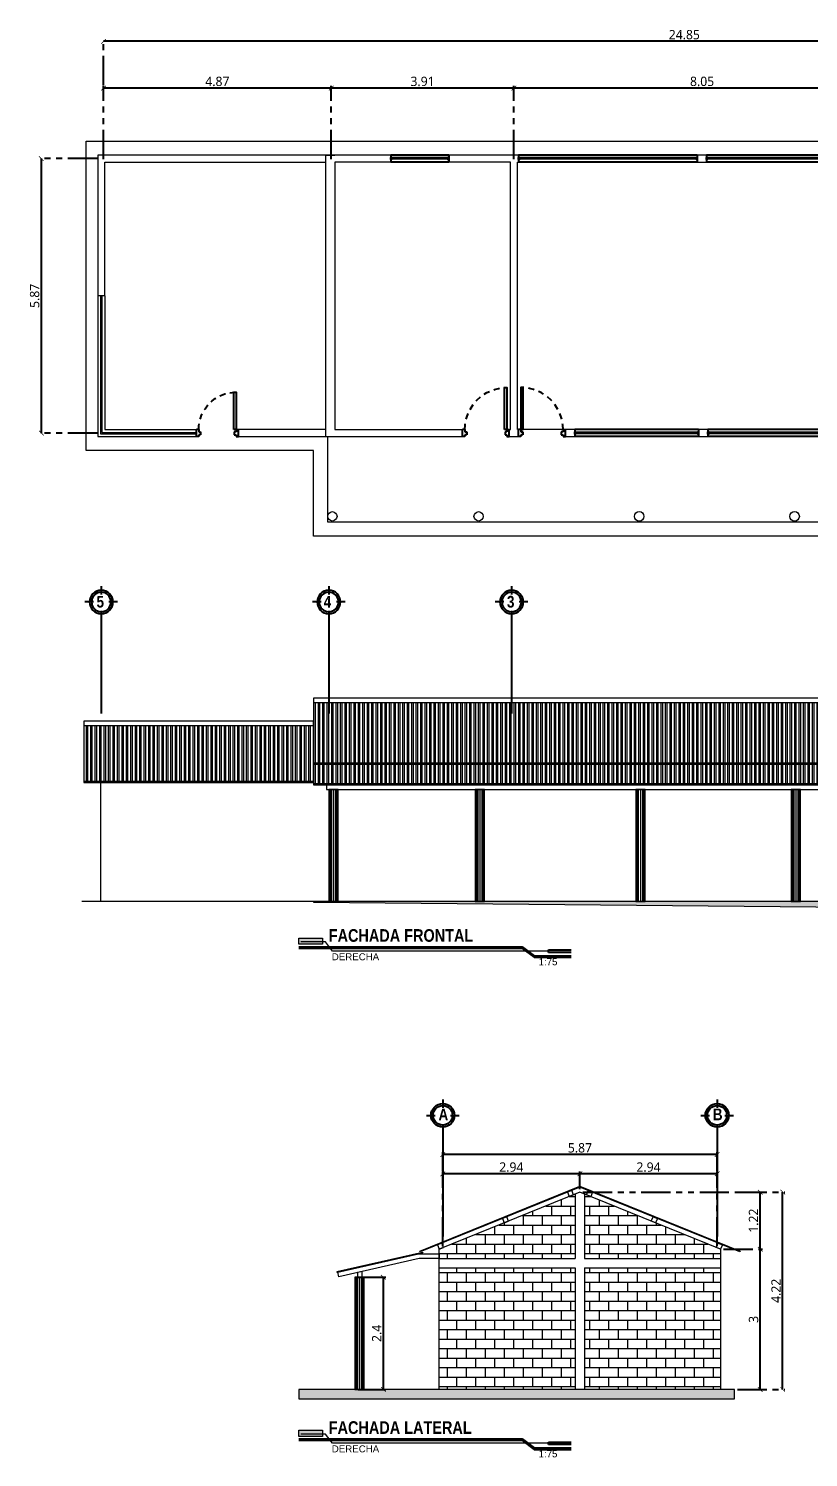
# Model space of a CAD drawing. Header units: inches. Extents: x -3.4 to 66, y -1.3 to 60.3.
# Drawn here: x -3.38 to 13.31, y 29.76 to 60.32 of the extents above; entities that cross this region are included whole.
import ezdxf

# ---------------------------------------------------------------- set-up
doc = ezdxf.new("R2010")
doc.units = ezdxf.units.IN
doc.header["$MEASUREMENT"] = 0
doc.set_wipeout_variables(frame=1)
for name, pattern in [('ACAD_ISO04W100', [30, 24, -3, 0, -3]), ('HIDDEN', [0.375, 0.25, -0.125]), ('PHANTOM2', [1.25, 0.625, -0.125, 0.125, -0.125, 0.125, -0.125])]:
    doc.linetypes.add(name, pattern=pattern)
for name, color, linetype, lineweight in [('.2', 40, 'Continuous', 20), ('.3EJES', 1, 'Continuous', 20), ('muros.15', 6, 'Continuous', 9)]:
    doc.layers.add(name, color=color, linetype=linetype, lineweight=lineweight)
for name, color, linetype in [('07-Ejes', 8, 'Continuous'), ('Puertas F', 5, 'Continuous'), ('Ventanas F', 40, 'Continuous')]:
    doc.layers.add(name, color=color, linetype=linetype)
doc.styles.add('100 dani medio', font='trebuc.ttf', dxfattribs={"height": 2})
doc.styles.add('dani-100Textos', font='techb___.ttf', dxfattribs={"height": 0.25})
doc.styles.add('SWIS', font='swissi.ttf')
doc.dimstyles.new('A100', dxfattribs={"dimscale": 0, "dimtxt": 2.5, "dimasz": 1, "dimexe": 0.5, "dimexo": 0.625, "dimgap": 0.4, "dimtad": 1, "dimdsep": 46, "dimtxsty": '100 dani medio', "dimblk": 'ARCHTICK', "dimcen": 2.5, "dimclrd": 1, "dimclre": 1, "dimclrt": 3, "dimadec": 0, "dimazin": 0, "dimtfac": 1, "dimtmove": 1, "dimatfit": 3, "dimfxl": 1, "dimarcsym": 0})
pattern_1 = [(0, (-430.27766, -328.38914), (0, 0.2032), []), (90, (-430.27766, -328.38914), (-0.2032, 0.2032), [0.2032, -0.2032])]

# ---------------------------------------------------------------- blocks, each defined once
blk = doc.blocks.new('*U27')
blk.add_wipeout([(193.598, 122.767), (192.598, 122.767), (192.598, 122.972), (193.598, 122.972)]).dxf.layer = 'Puertas F'
at = {"layer": 'Puertas F', "color": 6}
blk.add_line((192.598, 122.942), (192.598, 122.792), dxfattribs=at)
at = {"layer": 'Puertas F', "color": 1}
for p, q in [((192.648, 122.942), (192.598, 122.942)), ((192.648, 122.901), (192.648, 122.942)), ((192.688, 122.901), (192.648, 122.901)), ((192.648, 122.792), (192.648, 122.838)), ((192.648, 122.838), (192.688, 122.838)), ((192.688, 122.838), (192.688, 122.901)), ((192.648, 122.792), (192.598, 122.792))]:
    blk.add_line(p, q, dxfattribs=at)
at = {"color": 1}
blk.add_wipeout([(193.498, 122.792), (193.498, 121.892), (193.548, 121.892), (193.548, 122.792)], dxfattribs=at).dxf.layer = 'Puertas F'
at = {"layer": 'Puertas F', "color": 1}
for p, q in [((193.508, 122.838), (193.508, 122.901)), ((193.508, 122.901), (193.548, 122.901)), ((193.548, 122.838), (193.508, 122.838)), ((193.548, 122.942), (193.598, 122.942)), ((193.548, 122.901), (193.548, 122.942)), ((193.548, 122.792), (193.548, 122.838)), ((193.548, 122.792), (193.598, 122.792))]:
    blk.add_line(p, q, dxfattribs=at)
at = {"layer": 'Puertas F', "color": 6}
blk.add_line((193.598, 122.942), (193.598, 122.792), dxfattribs=at)
at = {"layer": 'Puertas F', "color": 1}
blk.add_lwpolyline([(193.498, 122.792), (193.498, 121.892), (193.548, 121.892), (193.548, 122.792)], close=True, dxfattribs=at)
at = {"layer": 'Puertas F', "color": 1, "linetype": 'HIDDEN', "ltscale": 0.5}
blk.add_arc((193.548, 122.792), 0.9, 180, 270, dxfattribs=at)
blk = doc.blocks.new('*U29')
blk.add_wipeout([(214.297, 152.477), (214.297, 152.252), (210.497, 152.252), (210.497, 152.477)]).dxf.layer = 'Ventanas F'
at = {"layer": 'Ventanas F', "color": 1}
for p, q in [((214.28, 152.371), (210.514, 152.371)), ((214.28, 152.352), (210.514, 152.352))]:
    blk.add_line(p, q, dxfattribs=at)
for points in [[(214.297, 152.44), (210.497, 152.44)], [(214.297, 152.29), (210.497, 152.29)]]:
    blk.add_lwpolyline(points, dxfattribs=at)
at = {"layer": 'Ventanas F', "color": 6}
for points in [[(210.497, 152.29), (210.497, 152.44)], [(214.297, 152.29), (214.297, 152.44)]]:
    blk.add_lwpolyline(points, dxfattribs=at)
at = {"layer": 'Ventanas F', "color": 1}
for points in [[(210.497, 152.386), (210.497, 152.34), (210.514, 152.34), (210.514, 152.386)], [(214.297, 152.386), (214.297, 152.34), (214.28, 152.34), (214.28, 152.386)]]:
    blk.add_lwpolyline(points, close=True, dxfattribs=at)
blk = doc.blocks.new('*U30')
blk.add_wipeout([(213.147, 152.477), (213.147, 152.252), (210.497, 152.252), (210.497, 152.477)]).dxf.layer = 'Ventanas F'
at = {"layer": 'Ventanas F', "color": 1}
for p, q in [((213.13, 152.371), (210.514, 152.371)), ((213.13, 152.352), (210.514, 152.352))]:
    blk.add_line(p, q, dxfattribs=at)
for points in [[(213.147, 152.44), (210.497, 152.44)], [(213.147, 152.29), (210.497, 152.29)]]:
    blk.add_lwpolyline(points, dxfattribs=at)
at = {"layer": 'Ventanas F', "color": 6}
for points in [[(210.497, 152.29), (210.497, 152.44)], [(213.147, 152.29), (213.147, 152.44)]]:
    blk.add_lwpolyline(points, dxfattribs=at)
at = {"layer": 'Ventanas F', "color": 1}
for points in [[(210.497, 152.386), (210.497, 152.34), (210.514, 152.34), (210.514, 152.386)], [(213.147, 152.386), (213.147, 152.34), (213.13, 152.34), (213.13, 152.386)]]:
    blk.add_lwpolyline(points, close=True, dxfattribs=at)
blk = doc.blocks.new('*U28')
blk.add_wipeout([(193.598, 122.767), (192.698, 122.767), (192.698, 122.972), (193.598, 122.972)]).dxf.layer = 'Puertas F'
at = {"layer": 'Puertas F', "color": 6}
blk.add_line((192.698, 122.942), (192.698, 122.792), dxfattribs=at)
at = {"layer": 'Puertas F', "color": 1}
for p, q in [((192.748, 122.942), (192.698, 122.942)), ((192.748, 122.901), (192.748, 122.942)), ((192.788, 122.901), (192.748, 122.901)), ((192.748, 122.792), (192.748, 122.838)), ((192.748, 122.838), (192.788, 122.838)), ((192.788, 122.838), (192.788, 122.901)), ((192.748, 122.792), (192.698, 122.792))]:
    blk.add_line(p, q, dxfattribs=at)
at = {"color": 1}
blk.add_wipeout([(193.498, 122.792), (193.498, 121.992), (193.548, 121.992), (193.548, 122.792)], dxfattribs=at).dxf.layer = 'Puertas F'
at = {"layer": 'Puertas F', "color": 1}
for p, q in [((193.508, 122.838), (193.508, 122.901)), ((193.508, 122.901), (193.548, 122.901)), ((193.548, 122.838), (193.508, 122.838)), ((193.548, 122.942), (193.598, 122.942)), ((193.548, 122.901), (193.548, 122.942)), ((193.548, 122.792), (193.548, 122.838)), ((193.548, 122.792), (193.598, 122.792))]:
    blk.add_line(p, q, dxfattribs=at)
at = {"layer": 'Puertas F', "color": 6}
blk.add_line((193.598, 122.942), (193.598, 122.792), dxfattribs=at)
at = {"layer": 'Puertas F', "color": 1}
blk.add_lwpolyline([(193.498, 122.792), (193.498, 121.992), (193.548, 121.992), (193.548, 122.792)], close=True, dxfattribs=at)
at = {"layer": 'Puertas F', "color": 1, "linetype": 'HIDDEN', "ltscale": 0.5}
blk.add_arc((193.548, 122.792), 0.8, 180, 270, dxfattribs=at)
blk = doc.blocks.new('_ArchTick')
at = {"color": 0, "linetype": 'ByBlock', "const_width": 0.15}
blk.add_lwpolyline([(-0.5, -0.5), (0.5, 0.5)], dxfattribs=at)
blk = doc.blocks.new('*D74')
at = {"layer": 'Defpoints', "color": 0, "transparency": 16777216}
for p in [(7.008, 59.043), (7.008, 57.46), (15.058, 57.46)]:
    blk.add_point(p, dxfattribs=at)
at = {"layer": 'muros.15', "color": 1, "linetype": 'PHANTOM2', "lineweight": -2, "transparency": 16777216}
for p, q in [((7.008, 57.523), (7.008, 59.093)), ((15.058, 57.523), (15.058, 59.093))]:
    blk.add_line(p, q, dxfattribs=at)
at = {"layer": 'muros.15', "color": 1, "lineweight": -2, "transparency": 16777216}
blk.add_line((15.058, 59.043), (7.008, 59.043), dxfattribs=at)
at = {"layer": 'muros.15', "color": 1, "lineweight": -2, "transparency": 16777216, "xscale": 0.1, "yscale": 0.1, "zscale": 0.1, "rotation": 180}
blk.add_blockref('_ArchTick', (7.008, 59.043), dxfattribs=at)
at = {"layer": 'muros.15', "color": 1, "lineweight": -2, "transparency": 16777216, "xscale": 0.1, "yscale": 0.1, "zscale": 0.1}
blk.add_blockref('_ArchTick', (15.058, 59.043), dxfattribs=at)
at = {"layer": 'muros.15', "color": 3, "transparency": 16777216, "insert": (11.033, 59.185), "char_height": 0.2, "attachment_point": 5, "style": '100 dani medio'}
blk.add_mtext('8.05', dxfattribs=at)
blk = doc.blocks.new('*D75')
at = {"layer": 'Defpoints', "color": 0, "transparency": 16777216}
for p in [(3.098, 59.043), (3.098, 57.46), (7.008, 57.46)]:
    blk.add_point(p, dxfattribs=at)
at = {"layer": 'muros.15', "color": 1, "linetype": 'PHANTOM2', "lineweight": -2, "transparency": 16777216}
for p, q in [((3.098, 57.523), (3.098, 59.093)), ((7.008, 57.523), (7.008, 59.093))]:
    blk.add_line(p, q, dxfattribs=at)
at = {"layer": 'muros.15', "color": 1, "lineweight": -2, "transparency": 16777216}
blk.add_line((7.008, 59.043), (3.098, 59.043), dxfattribs=at)
at = {"layer": 'muros.15', "color": 1, "lineweight": -2, "transparency": 16777216, "xscale": 0.1, "yscale": 0.1, "zscale": 0.1, "rotation": 180}
blk.add_blockref('_ArchTick', (3.098, 59.043), dxfattribs=at)
at = {"layer": 'muros.15', "color": 1, "lineweight": -2, "transparency": 16777216, "xscale": 0.1, "yscale": 0.1, "zscale": 0.1}
blk.add_blockref('_ArchTick', (7.008, 59.043), dxfattribs=at)
at = {"layer": 'muros.15', "color": 3, "transparency": 16777216, "insert": (5.053, 59.185), "char_height": 0.2, "attachment_point": 5, "style": '100 dani medio'}
blk.add_mtext('3.91', dxfattribs=at)
blk = doc.blocks.new('*D76')
at = {"layer": 'Defpoints', "color": 0, "transparency": 16777216}
for p in [(-1.772, 59.043), (-1.772, 57.46), (3.098, 57.46)]:
    blk.add_point(p, dxfattribs=at)
at = {"layer": 'muros.15', "color": 1, "linetype": 'PHANTOM2', "lineweight": -2, "transparency": 16777216}
for p, q in [((-1.772, 57.523), (-1.772, 59.093)), ((3.098, 57.523), (3.098, 59.093))]:
    blk.add_line(p, q, dxfattribs=at)
at = {"layer": 'muros.15', "color": 1, "lineweight": -2, "transparency": 16777216}
blk.add_line((3.098, 59.043), (-1.772, 59.043), dxfattribs=at)
at = {"layer": 'muros.15', "color": 1, "lineweight": -2, "transparency": 16777216, "xscale": 0.1, "yscale": 0.1, "zscale": 0.1, "rotation": 180}
blk.add_blockref('_ArchTick', (-1.772, 59.043), dxfattribs=at)
at = {"layer": 'muros.15', "color": 1, "lineweight": -2, "transparency": 16777216, "xscale": 0.1, "yscale": 0.1, "zscale": 0.1}
blk.add_blockref('_ArchTick', (3.098, 59.043), dxfattribs=at)
at = {"layer": 'muros.15', "color": 3, "transparency": 16777216, "insert": (0.663, 59.185), "char_height": 0.2, "attachment_point": 5, "style": '100 dani medio'}
blk.add_mtext('4.87', dxfattribs=at)
blk = doc.blocks.new('*D77')
at = {"layer": 'Defpoints', "color": 0, "transparency": 16777216}
for p in [(-1.772, 60.043), (-1.772, 59.043), (23.078, 59.043)]:
    blk.add_point(p, dxfattribs=at)
at = {"layer": 'muros.15', "color": 1, "linetype": 'PHANTOM2', "lineweight": -2, "transparency": 16777216}
for p, q in [((-1.772, 59.105), (-1.772, 60.093)), ((23.078, 59.105), (23.078, 60.093))]:
    blk.add_line(p, q, dxfattribs=at)
at = {"layer": 'muros.15', "color": 1, "lineweight": -2, "transparency": 16777216}
blk.add_line((23.078, 60.043), (-1.772, 60.043), dxfattribs=at)
at = {"layer": 'muros.15', "color": 1, "lineweight": -2, "transparency": 16777216, "xscale": 0.1, "yscale": 0.1, "zscale": 0.1, "rotation": 180}
blk.add_blockref('_ArchTick', (-1.772, 60.043), dxfattribs=at)
at = {"layer": 'muros.15', "color": 1, "lineweight": -2, "transparency": 16777216, "xscale": 0.1, "yscale": 0.1, "zscale": 0.1}
blk.add_blockref('_ArchTick', (23.078, 60.043), dxfattribs=at)
at = {"layer": 'muros.15', "color": 3, "transparency": 16777216, "insert": (10.653, 60.184), "char_height": 0.2, "attachment_point": 5, "style": '100 dani medio'}
blk.add_mtext('24.85', dxfattribs=at)
blk = doc.blocks.new('*D78')
at = {"layer": 'Defpoints', "color": 0, "transparency": 16777216}
for p in [(-1.847, 57.535), (-3.104, 51.665), (-1.847, 51.665)]:
    blk.add_point(p, dxfattribs=at)
at = {"layer": 'muros.15', "color": 1, "linetype": 'PHANTOM2', "lineweight": -2, "transparency": 16777216}
for p, q in [((-1.909, 57.535), (-3.154, 57.535)), ((-1.909, 51.665), (-3.154, 51.665))]:
    blk.add_line(p, q, dxfattribs=at)
at = {"layer": 'muros.15', "color": 1, "lineweight": -2, "transparency": 16777216}
blk.add_line((-3.104, 57.535), (-3.104, 51.665), dxfattribs=at)
at = {"layer": 'muros.15', "color": 1, "lineweight": -2, "transparency": 16777216, "xscale": 0.1, "yscale": 0.1, "zscale": 0.1}
for p, rotation in [((-3.104, 57.535), 90), ((-3.104, 51.665), 270)]:
    blk.add_blockref('_ArchTick', p, dxfattribs=dict(at, rotation=rotation))
at = {"layer": 'muros.15', "color": 3, "transparency": 16777216, "insert": (-3.245, 54.6), "char_height": 0.2, "attachment_point": 5, "rotation": 90, "style": '100 dani medio'}
blk.add_mtext('5.87', dxfattribs=at)
blk = doc.blocks.new('*U33')
blk.add_wipeout([(211.737, 152.477), (211.737, 152.252), (210.497, 152.252), (210.497, 152.477)]).dxf.layer = 'Ventanas F'
at = {"layer": 'Ventanas F', "color": 1}
for p, q in [((211.72, 152.371), (210.514, 152.371)), ((211.72, 152.352), (210.514, 152.352))]:
    blk.add_line(p, q, dxfattribs=at)
for points in [[(211.737, 152.44), (210.497, 152.44)], [(211.737, 152.29), (210.497, 152.29)]]:
    blk.add_lwpolyline(points, dxfattribs=at)
at = {"layer": 'Ventanas F', "color": 6}
for points in [[(210.497, 152.29), (210.497, 152.44)], [(211.737, 152.29), (211.737, 152.44)]]:
    blk.add_lwpolyline(points, dxfattribs=at)
at = {"layer": 'Ventanas F', "color": 1}
for points in [[(210.497, 152.386), (210.497, 152.34), (210.514, 152.34), (210.514, 152.386)], [(211.737, 152.386), (211.737, 152.34), (211.72, 152.34), (211.72, 152.386)]]:
    blk.add_lwpolyline(points, close=True, dxfattribs=at)
blk = doc.blocks.new('*U34')
blk.add_wipeout([(214.317, 152.477), (214.317, 152.252), (210.497, 152.252), (210.497, 152.477)]).dxf.layer = 'Ventanas F'
at = {"layer": 'Ventanas F', "color": 1}
for p, q in [((214.3, 152.371), (210.514, 152.371)), ((214.3, 152.352), (210.514, 152.352))]:
    blk.add_line(p, q, dxfattribs=at)
for points in [[(214.317, 152.44), (210.497, 152.44)], [(214.317, 152.29), (210.497, 152.29)]]:
    blk.add_lwpolyline(points, dxfattribs=at)
at = {"layer": 'Ventanas F', "color": 6}
for points in [[(210.497, 152.29), (210.497, 152.44)], [(214.317, 152.29), (214.317, 152.44)]]:
    blk.add_lwpolyline(points, dxfattribs=at)
at = {"layer": 'Ventanas F', "color": 1}
for points in [[(210.497, 152.386), (210.497, 152.34), (210.514, 152.34), (210.514, 152.386)], [(214.317, 152.386), (214.317, 152.34), (214.3, 152.34), (214.3, 152.386)]]:
    blk.add_lwpolyline(points, close=True, dxfattribs=at)
blk = doc.blocks.new('*U36')
blk.add_wipeout([(214.317, 152.477), (214.317, 152.252), (210.487, 152.252), (210.487, 152.477)]).dxf.layer = 'Ventanas F'
at = {"layer": 'Ventanas F', "color": 1}
for p, q in [((214.3, 152.371), (210.504, 152.371)), ((214.3, 152.352), (210.504, 152.352))]:
    blk.add_line(p, q, dxfattribs=at)
for points in [[(214.317, 152.44), (210.487, 152.44)], [(214.317, 152.29), (210.487, 152.29)]]:
    blk.add_lwpolyline(points, dxfattribs=at)
at = {"layer": 'Ventanas F', "color": 6}
for points in [[(210.487, 152.29), (210.487, 152.44)], [(214.317, 152.29), (214.317, 152.44)]]:
    blk.add_lwpolyline(points, dxfattribs=at)
at = {"layer": 'Ventanas F', "color": 1}
for points in [[(210.487, 152.386), (210.487, 152.34), (210.504, 152.34), (210.504, 152.386)], [(214.317, 152.386), (214.317, 152.34), (214.3, 152.34), (214.3, 152.386)]]:
    blk.add_lwpolyline(points, close=True, dxfattribs=at)
blk = doc.blocks.new('*D80')
at = {"layer": 'Defpoints', "color": 0, "transparency": 16777216}
for p in [(11.43, 34.213), (12.277, 34.213), (11.73, 31.213)]:
    blk.add_point(p, dxfattribs=at)
at = {"layer": 'muros.15', "color": 1, "linetype": 'PHANTOM2', "lineweight": -2, "transparency": 16777216}
for p, q in [((11.492, 34.213), (12.327, 34.213)), ((11.792, 31.213), (12.327, 31.213))]:
    blk.add_line(p, q, dxfattribs=at)
at = {"layer": 'muros.15', "color": 1, "lineweight": -2, "transparency": 16777216}
blk.add_line((12.277, 31.213), (12.277, 34.213), dxfattribs=at)
at = {"layer": 'muros.15', "color": 1, "lineweight": -2, "transparency": 16777216, "xscale": 0.1, "yscale": 0.1, "zscale": 0.1}
for p, rotation in [((12.277, 34.213), 90), ((12.277, 31.213), 270)]:
    blk.add_blockref('_ArchTick', p, dxfattribs=dict(at, rotation=rotation))
at = {"layer": 'muros.15', "color": 3, "transparency": 16777216, "insert": (12.135, 32.713), "char_height": 0.2, "attachment_point": 5, "rotation": 90, "style": '100 dani medio'}
blk.add_mtext('3', dxfattribs=at)
blk = doc.blocks.new('*D81')
at = {"layer": 'Defpoints', "color": 0, "transparency": 16777216}
for p in [(8.42, 35.433), (12.277, 35.433), (11.43, 34.213)]:
    blk.add_point(p, dxfattribs=at)
at = {"layer": 'muros.15', "color": 1, "linetype": 'PHANTOM2', "lineweight": -2, "transparency": 16777216}
for p, q in [((8.482, 35.433), (12.327, 35.433)), ((11.492, 34.213), (12.327, 34.213))]:
    blk.add_line(p, q, dxfattribs=at)
at = {"layer": 'muros.15', "color": 1, "lineweight": -2, "transparency": 16777216}
blk.add_line((12.277, 34.213), (12.277, 35.433), dxfattribs=at)
at = {"layer": 'muros.15', "color": 1, "lineweight": -2, "transparency": 16777216, "xscale": 0.1, "yscale": 0.1, "zscale": 0.1}
for p, rotation in [((12.277, 35.433), 90), ((12.277, 34.213), 270)]:
    blk.add_blockref('_ArchTick', p, dxfattribs=dict(at, rotation=rotation))
at = {"layer": 'muros.15', "color": 3, "transparency": 16777216, "insert": (12.135, 34.823), "char_height": 0.2, "attachment_point": 5, "rotation": 90, "style": '100 dani medio'}
blk.add_mtext('1.22', dxfattribs=at)
blk = doc.blocks.new('*D82')
at = {"layer": 'Defpoints', "color": 0, "transparency": 16777216}
for p in [(11.73, 35.433), (12.757, 35.433), (11.73, 31.213)]:
    blk.add_point(p, dxfattribs=at)
at = {"layer": 'muros.15', "color": 1, "linetype": 'PHANTOM2', "lineweight": -2, "transparency": 16777216}
for p, q in [((11.792, 35.433), (12.807, 35.433)), ((11.792, 31.213), (12.807, 31.213))]:
    blk.add_line(p, q, dxfattribs=at)
at = {"layer": 'muros.15', "color": 1, "lineweight": -2, "transparency": 16777216}
blk.add_line((12.757, 31.213), (12.757, 35.433), dxfattribs=at)
at = {"layer": 'muros.15', "color": 1, "lineweight": -2, "transparency": 16777216, "xscale": 0.1, "yscale": 0.1, "zscale": 0.1}
for p, rotation in [((12.757, 35.433), 90), ((12.757, 31.213), 270)]:
    blk.add_blockref('_ArchTick', p, dxfattribs=dict(at, rotation=rotation))
at = {"layer": 'muros.15', "color": 3, "transparency": 16777216, "insert": (12.616, 33.323), "char_height": 0.2, "attachment_point": 5, "rotation": 90, "style": '100 dani medio'}
blk.add_mtext('4.22', dxfattribs=at)
blk = doc.blocks.new('*D83')
at = {"layer": 'Defpoints', "color": 0, "transparency": 16777216}
for p in [(3.605, 33.613), (4.215, 33.613), (3.61, 31.213)]:
    blk.add_point(p, dxfattribs=at)
at = {"layer": 'muros.15', "color": 1, "linetype": 'PHANTOM2', "lineweight": -2, "transparency": 16777216}
for p, q in [((3.667, 33.613), (4.265, 33.613)), ((3.672, 31.213), (4.265, 31.213))]:
    blk.add_line(p, q, dxfattribs=at)
at = {"layer": 'muros.15', "color": 1, "lineweight": -2, "transparency": 16777216}
blk.add_line((4.215, 31.213), (4.215, 33.613), dxfattribs=at)
at = {"layer": 'muros.15', "color": 1, "lineweight": -2, "transparency": 16777216, "xscale": 0.1, "yscale": 0.1, "zscale": 0.1}
for p, rotation in [((4.215, 33.613), 90), ((4.215, 31.213), 270)]:
    blk.add_blockref('_ArchTick', p, dxfattribs=dict(at, rotation=rotation))
at = {"layer": 'muros.15', "color": 3, "transparency": 16777216, "insert": (4.073, 32.413), "char_height": 0.2, "attachment_point": 5, "rotation": 90, "style": '100 dani medio'}
blk.add_mtext('2.4', dxfattribs=at)
blk = doc.blocks.new('*D84')
at = {"layer": 'Defpoints', "color": 0, "transparency": 16777216}
for p in [(8.42, 35.826), (8.42, 35.433), (11.355, 34.213)]:
    blk.add_point(p, dxfattribs=at)
at = {"layer": 'muros.15', "color": 1, "linetype": 'PHANTOM2', "lineweight": -2, "transparency": 16777216}
for p, q in [((8.42, 35.495), (8.42, 35.876)), ((11.355, 34.275), (11.355, 35.876))]:
    blk.add_line(p, q, dxfattribs=at)
at = {"layer": 'muros.15', "color": 1, "lineweight": -2, "transparency": 16777216}
blk.add_line((11.355, 35.826), (8.42, 35.826), dxfattribs=at)
at = {"layer": 'muros.15', "color": 1, "lineweight": -2, "transparency": 16777216, "xscale": 0.1, "yscale": 0.1, "zscale": 0.1, "rotation": 180}
blk.add_blockref('_ArchTick', (8.42, 35.826), dxfattribs=at)
at = {"layer": 'muros.15', "color": 1, "lineweight": -2, "transparency": 16777216, "xscale": 0.1, "yscale": 0.1, "zscale": 0.1}
blk.add_blockref('_ArchTick', (11.355, 35.826), dxfattribs=at)
at = {"layer": 'muros.15', "color": 3, "transparency": 16777216, "insert": (9.887, 35.968), "char_height": 0.2, "attachment_point": 5, "style": '100 dani medio'}
blk.add_mtext('2.94', dxfattribs=at)
blk = doc.blocks.new('*D85')
at = {"layer": 'Defpoints', "color": 0, "transparency": 16777216}
for p in [(5.485, 35.826), (8.42, 35.433), (5.485, 34.213)]:
    blk.add_point(p, dxfattribs=at)
at = {"layer": 'muros.15', "color": 1, "linetype": 'PHANTOM2', "lineweight": -2, "transparency": 16777216}
for p, q in [((5.485, 34.275), (5.485, 35.876)), ((8.42, 35.495), (8.42, 35.876))]:
    blk.add_line(p, q, dxfattribs=at)
at = {"layer": 'muros.15', "color": 1, "lineweight": -2, "transparency": 16777216}
blk.add_line((8.42, 35.826), (5.485, 35.826), dxfattribs=at)
at = {"layer": 'muros.15', "color": 1, "lineweight": -2, "transparency": 16777216, "xscale": 0.1, "yscale": 0.1, "zscale": 0.1, "rotation": 180}
blk.add_blockref('_ArchTick', (5.485, 35.826), dxfattribs=at)
at = {"layer": 'muros.15', "color": 1, "lineweight": -2, "transparency": 16777216, "xscale": 0.1, "yscale": 0.1, "zscale": 0.1}
blk.add_blockref('_ArchTick', (8.42, 35.826), dxfattribs=at)
at = {"layer": 'muros.15', "color": 3, "transparency": 16777216, "insert": (6.952, 35.968), "char_height": 0.2, "attachment_point": 5, "style": '100 dani medio'}
blk.add_mtext('2.94', dxfattribs=at)
blk = doc.blocks.new('*D86')
at = {"layer": 'Defpoints', "color": 0, "transparency": 16777216}
for p in [(5.485, 36.237), (5.485, 35.826), (11.355, 35.826)]:
    blk.add_point(p, dxfattribs=at)
at = {"layer": 'muros.15', "color": 1, "linetype": 'PHANTOM2', "lineweight": -2, "transparency": 16777216}
for p, q in [((5.485, 35.889), (5.485, 36.287)), ((11.355, 35.889), (11.355, 36.287))]:
    blk.add_line(p, q, dxfattribs=at)
at = {"layer": 'muros.15', "color": 1, "lineweight": -2, "transparency": 16777216}
blk.add_line((11.355, 36.237), (5.485, 36.237), dxfattribs=at)
at = {"layer": 'muros.15', "color": 1, "lineweight": -2, "transparency": 16777216, "xscale": 0.1, "yscale": 0.1, "zscale": 0.1, "rotation": 180}
blk.add_blockref('_ArchTick', (5.485, 36.237), dxfattribs=at)
at = {"layer": 'muros.15', "color": 1, "lineweight": -2, "transparency": 16777216, "xscale": 0.1, "yscale": 0.1, "zscale": 0.1}
blk.add_blockref('_ArchTick', (11.355, 36.237), dxfattribs=at)
at = {"layer": 'muros.15', "color": 3, "transparency": 16777216, "insert": (8.42, 36.379), "char_height": 0.2, "attachment_point": 5, "style": '100 dani medio'}
blk.add_mtext('5.87', dxfattribs=at)
blk = doc.blocks.new('eje numero')
at = {"layer": '07-Ejes'}
h = blk.add_hatch(color=1, dxfattribs=at)
h.dxf.hatch_style = 1
h.paths.add_polyline_path([(496.116, 205.549), (496.116, 205.499, -0.414214), (496.366, 205.249), (496.416, 205.249, 0.414214)])
h.paths.add_polyline_path([(495.866, 205.249), (495.816, 205.249, 0.414214), (496.116, 204.949), (496.116, 204.999, -0.414214)])
at = {"layer": '07-Ejes', "color": 1}
for points in [[(496.116, 205.651), (496.116, 205.438)], [(495.701, 205.249), (495.923, 205.249)], [(496.316, 205.249), (496.538, 205.249)]]:
    blk.add_lwpolyline(points, dxfattribs=at)
for radius in [0.3, 0.25]:
    blk.add_circle((496.116, 205.249), radius, dxfattribs=at)
blk = doc.blocks.new('*U61')
at = {"color": 1, "linetype": 'ACAD_ISO04W100', "ltscale": 0.1}
blk.add_lwpolyline([(0, 0.711), (0, -1.935)], dxfattribs=at)
at = {"layer": '.3EJES', "xscale": 0.8340043413883207, "yscale": 0.8340043413883207, "zscale": 0.8340043413883207}
blk.add_blockref('eje numero', (-413.763, -170.278), dxfattribs=at)
at = {"style": 'dani-100Textos'}
blk.add_attdef('1', (-0.09, 0.795), '', height=0.25, dxfattribs=at)
blk = doc.blocks.new('*U70')
at = {"layer": '.2'}
h = blk.add_hatch(color=3, dxfattribs=at)
h.dxf.hatch_style = 1
h.paths.add_polyline_path([(0.406, 0.105), (0, 0.105), (0, 0.052), (0.406, 0.052)])
h.paths.add_polyline_path([(0.406, 0.052), (0, 0.052), (0, 0.027), (0.406, 0.027)])
h.paths.add_polyline_path([(0.406, 0.027), (0, 0.027), (0, 0), (0.406, 0)])
at = {"linetype": 'ByBlock', "ltscale": 0.5}
blk.add_hatch(color=3, dxfattribs=at).paths.add_polyline_path([(4.314, -0.098), (4.314, -0.143), (4.708, -0.143), (4.708, -0.098)])
at = {"layer": '.2'}
blk.add_lwpolyline([(0.406, 0), (0, 0), (0, 0.105), (0.406, 0.105)], close=True, dxfattribs=at)
blk.add_lwpolyline([(4.314, -0.12), (0.578, -0.12), (0.458, 0.04), (0.03, 0.04)], dxfattribs=at)
at = {"color": 1, "linetype": 'ByBlock', "ltscale": 0.5}
for p, q in [((0, -0.042), (3.861, -0.042)), ((0, -0.067), (3.856, -0.067)), ((3.856, -0.067), (4.066, -0.225)), ((3.856, -0.067), (4.066, -0.225)), ((3.861, -0.042), (4.071, -0.2)), ((3.861, -0.042), (4.071, -0.2)), ((4.066, -0.225), (4.708, -0.225)), ((4.066, -0.225), (4.708, -0.225)), ((4.071, -0.2), (4.708, -0.2)), ((4.071, -0.2), (4.708, -0.2))]:
    blk.add_line(p, q, dxfattribs=at)
at = {"color": 3, "linetype": 'ByBlock'}
for p, q in [((4.314, -0.143), (4.314, -0.098)), ((4.314, -0.098), (4.708, -0.098)), ((4.708, -0.143), (4.314, -0.143))]:
    blk.add_line(p, q, dxfattribs=at)
at = {"color": 2, "style": 'SWIS'}
for tag, p, height in [('TITULO', (0.515, 0.044), 0.2), ('AMBIENTE', (0.568, -0.275), 0.12), ('ESCALA', (4.145, -0.362), 0.12)]:
    blk.add_attdef(tag, p, '', height=height, dxfattribs=at)
blk = doc.blocks.new('*U60')
at = {"color": 1, "linetype": 'ACAD_ISO04W100', "ltscale": 0.1}
blk.add_lwpolyline([(-0.711, 0), (1.487, 0)], dxfattribs=at)
at = {"layer": '.3EJES', "xscale": 0.8340043413883207, "yscale": 0.8340043413883207, "zscale": 0.8340043413883207, "rotation": 90.00000000000001}
blk.add_blockref('eje numero', (170.278, -413.763), dxfattribs=at)
at = {"style": 'dani-100Textos'}
blk.add_attdef('1', (-0.781, -0.09), '', height=0.25, rotation=90, dxfattribs=at)

msp = doc.modelspace()

# ---------------------------------------------------------------- hatches: boundary and pattern name
at = {"layer": 'muros.15'}
h = msp.add_hatch(dxfattribs=at)
h.set_pattern_fill('ANSI32', color=1, scale=0.01, angle=45)
h.set_pattern_definition([(90, (-430.27766, -328.38914), (-0.09525, 7e-18), []), (90, (-430.24591, -328.35739), (-0.09525, 7e-18), [])])
h.paths.add_polyline_path([(23.453, 45.895), (2.723, 45.895), (2.723, 44.606), (23.453, 44.606)])
h = msp.add_hatch(dxfattribs=at)
h.set_pattern_fill('ANSI32', color=1, scale=0.01, angle=45)
h.set_pattern_definition([(90, (-2.90142, -4.86205), (-0.09525, 7e-18), []), (90, (-2.86967, -4.8303), (-0.09525, 7e-18), [])])
h.paths.add_polyline_path([(2.723, 45.405), (-2.197, 45.405), (-2.197, 44.215), (2.723, 44.215), (2.723, 44.606)])
h = msp.add_hatch(dxfattribs=at)
h.set_pattern_fill('ANSI32', color=1, scale=0.01, angle=45)
h.set_pattern_definition([(90, (-430.27766, -329.79768), (-0.09525, 7e-18), []), (90, (-430.24591, -329.76593), (-0.09525, 7e-18), [])])
h.paths.add_polyline_path([(23.453, 44.586), (2.723, 44.586), (2.723, 44.166), (23.453, 44.166)])
h = msp.add_hatch(color=8, dxfattribs=at)
h.dxf.hatch_style = 1
h.paths.add_polyline_path([(23.453, 41.645), (22.264, 41.645), (2.723, 41.645), (2.723, 41.631), (23.453, 41.445)])
h = msp.add_hatch(dxfattribs=at)
h.set_pattern_fill('AR-B816', color=1, scale=0.001)
h.set_pattern_definition(pattern_1)
h.paths.add_polyline_path([(8.32, 35.392), (5.41, 34.213), (5.41, 34.013), (8.32, 34.013)])
h = msp.add_hatch(dxfattribs=at)
h.set_pattern_fill('AR-B816', color=1, scale=0.001)
h.set_pattern_definition(pattern_1)
h.paths.add_polyline_path([(8.52, 35.392), (8.52, 34.013), (11.43, 34.013), (11.43, 34.213)])
h = msp.add_hatch(dxfattribs=at)
h.set_pattern_fill('AR-B816', color=1, scale=0.001)
h.set_pattern_definition(pattern_1)
h.paths.add_polyline_path([(8.32, 33.813), (5.41, 33.813), (5.41, 31.213), (8.32, 31.213)])
h = msp.add_hatch(dxfattribs=at)
h.set_pattern_fill('AR-B816', color=1, scale=0.001)
h.set_pattern_definition(pattern_1)
h.paths.add_polyline_path([(11.43, 33.813), (8.52, 33.813), (8.52, 31.213), (11.43, 31.213)])
h = msp.add_hatch(color=8, dxfattribs=at)
h.dxf.hatch_style = 1
h.paths.add_polyline_path([(11.73, 31.213), (11.43, 31.213), (2.405, 31.213), (2.405, 31.013), (11.73, 31.013)])

# ---------------------------------------------------------------- linework, layer by layer
at = {"layer": 'muros.15', "color": 1}
for points in [[(23.453, 49.46), (2.723, 49.46), (2.723, 51.29), (-2.147, 51.29), (-2.147, 57.91), (23.453, 57.91)], [(2.999, 44.045), (23.187, 44.045), (23.187, 44.146), (2.999, 44.146)], [(5.002, 34.155), (4.994, 34.174), (8.42, 35.562), (11.846, 34.174), (11.838, 34.155), (8.42, 35.541)], [(8.19, 35.34), (8.283, 35.377), (8.245, 35.47), (8.153, 35.432)], [(8.65, 35.34), (8.557, 35.377), (8.595, 35.47), (8.687, 35.432)], [(6.8, 34.776), (6.893, 34.814), (6.855, 34.906), (6.763, 34.869)], [(10.04, 34.776), (9.947, 34.814), (9.985, 34.906), (10.077, 34.869)], [(5.41, 34.213), (5.503, 34.25), (5.465, 34.343), (5.372, 34.305)], [(11.43, 34.213), (11.337, 34.25), (11.375, 34.343), (11.468, 34.305)], [(3.265, 33.624), (3.243, 33.722), (4.968, 34.113), (5.41, 34.113), (5.41, 34.013), (4.979, 34.013)], [(3.658, 33.613), (3.758, 33.613), (3.758, 33.736), (3.659, 33.714)]]:
    msp.add_lwpolyline(points, close=True, dxfattribs=at)
at = {"layer": 'muros.15', "color": 3}
for points in [[(2.973, 57.61), (-1.897, 57.61), (-1.897, 54.6)], [(-1.747, 54.6), (-1.747, 57.46), (2.973, 57.46)], [(-1.747, 54.6), (-1.897, 54.6)], [(2.973, 51.74), (0.213, 51.74)], [(0.213, 51.59), (2.973, 51.59)], [(2.723, 45.505), (-2.197, 45.505), (-2.197, 44.195), (2.723, 44.195)], [(2.723, 45.405), (-2.197, 45.405), (-2.197, 44.215), (2.723, 44.215)], [(2.723, 44.606), (2.723, 44.146)], [(8.32, 35.392), (8.32, 34.013)], [(8.52, 35.392), (8.52, 34.013)], [(5.41, 34.013), (8.32, 34.013)], [(8.52, 34.013), (11.43, 34.013)], [(5.41, 33.813), (8.32, 33.813)], [(8.32, 33.813), (8.32, 31.213)], [(8.52, 33.813), (11.43, 33.813)], [(8.52, 33.813), (8.52, 31.213)]]:
    msp.add_lwpolyline(points, dxfattribs=at)
at = {"layer": 'muros.15'}
for points in [[(2.973, 51.59), (23.153, 51.59), (23.153, 57.61), (2.973, 57.61)], [(3.173, 57.46), (3.173, 51.74), (6.933, 51.74), (6.933, 57.46)]]:
    msp.add_lwpolyline(points, close=True, dxfattribs=at)
for points in [[(2.973, 57.61), (3.173, 57.61)], [(3.023, 51.59), (3.173, 51.59)]]:
    msp.add_lwpolyline(points, dxfattribs=at)
at = {"layer": 'muros.15', "color": 1}
for points in [[(23.153, 51.59), (23.153, 49.76), (3.023, 49.76), (3.023, 51.59)], [(23.453, 45.995), (2.723, 45.995)], [(2.723, 45.995), (2.723, 44.256)], [(23.453, 45.895), (2.723, 45.895)], [(2.723, 44.606), (2.723, 45.505)], [(23.453, 44.606), (2.723, 44.606)], [(-1.837, 44.195), (-1.837, 41.645)], [(3.053, 44.045), (3.053, 41.645)], [(3.058, 44.045), (3.058, 41.645)], [(3.063, 44.045), (3.063, 41.645)], [(3.083, 44.045), (3.083, 41.645)], [(3.103, 44.045), (3.103, 41.645)], [(3.148, 44.045), (3.148, 41.645)], [(3.193, 44.045), (3.193, 41.645)], [(3.213, 44.045), (3.213, 41.645)], [(3.233, 44.045), (3.233, 41.645)], [(3.238, 44.045), (3.238, 41.645)], [(3.243, 44.045), (3.243, 41.645)], [(6.183, 44.045), (6.183, 41.645)], [(6.188, 44.045), (6.188, 41.645)], [(6.193, 44.045), (6.193, 41.645)], [(6.213, 44.045), (6.213, 41.645)], [(6.233, 44.045), (6.233, 41.645)], [(6.278, 44.045), (6.278, 41.645)], [(6.323, 44.045), (6.323, 41.645)], [(6.343, 44.045), (6.343, 41.645)], [(6.363, 44.045), (6.363, 41.645)], [(6.368, 44.045), (6.368, 41.645)], [(6.373, 44.045), (6.373, 41.645)], [(9.618, 44.045), (9.618, 41.645)], [(9.623, 44.045), (9.623, 41.645)], [(9.628, 44.045), (9.628, 41.645)], [(9.648, 44.045), (9.648, 41.645)], [(9.668, 44.045), (9.668, 41.645)], [(9.713, 44.045), (9.713, 41.645)], [(9.758, 44.045), (9.758, 41.645)], [(9.778, 44.045), (9.778, 41.645)], [(9.798, 44.045), (9.798, 41.645)], [(9.803, 44.045), (9.803, 41.645)], [(9.808, 44.045), (9.808, 41.645)], [(12.943, 44.045), (12.943, 41.645)], [(12.948, 44.045), (12.948, 41.645)], [(12.953, 44.045), (12.953, 41.645)], [(12.973, 44.045), (12.973, 41.645)], [(12.993, 44.045), (12.993, 41.645)], [(13.038, 44.045), (13.038, 41.645)], [(13.083, 44.045), (13.083, 41.645)], [(13.103, 44.045), (13.103, 41.645)], [(13.123, 44.045), (13.123, 41.645)], [(13.128, 44.045), (13.128, 41.645)], [(13.133, 44.045), (13.133, 41.645)], [(3.219, 33.737), (5.05, 34.152), (5.057, 34.133), (3.223, 33.717)], [(3.219, 33.737), (3.223, 33.717)], [(3.61, 33.613), (3.61, 31.213)], [(3.615, 33.613), (3.615, 31.213)], [(3.62, 33.613), (3.62, 31.213)], [(3.64, 33.613), (3.64, 31.213)], [(3.66, 33.613), (3.66, 31.213)], [(3.705, 33.613), (3.705, 31.213)], [(3.75, 33.613), (3.75, 31.213)], [(3.77, 33.613), (3.77, 31.213)], [(3.79, 33.613), (3.79, 31.213)], [(3.795, 33.613), (3.795, 31.213)], [(3.8, 33.613), (3.8, 31.213)]]:
    msp.add_lwpolyline(points, dxfattribs=at)
at = {"layer": 'muros.15', "color": 3}
for points in [[(23.453, 44.606), (2.723, 44.606), (2.723, 44.586), (23.453, 44.586)], [(2.723, 44.215), (-2.197, 44.215), (-2.197, 44.195), (2.723, 44.195)], [(23.453, 44.166), (2.723, 44.166), (2.723, 44.146), (23.453, 44.146)], [(3.048, 41.645), (3.248, 41.645), (3.248, 44.045), (3.048, 44.045)], [(6.178, 41.645), (6.378, 41.645), (6.378, 44.045), (6.178, 44.045)], [(9.613, 41.645), (9.813, 41.645), (9.813, 44.045), (9.613, 44.045)], [(12.938, 41.645), (13.138, 41.645), (13.138, 44.045), (12.938, 44.045)], [(3.605, 31.213), (3.805, 31.213), (3.805, 33.613), (3.605, 33.613)]]:
    msp.add_lwpolyline(points, close=True, dxfattribs=at)
at = {"layer": 'muros.15', "color": 5}
msp.add_lwpolyline([(23.153, 41.645), (-2.234, 41.645)], dxfattribs=at)
at = {"layer": 'muros.15', "color": 6}
for points in [[(22.264, 41.645), (2.723, 41.645), (2.723, 41.631), (23.453, 41.445), (23.453, 41.645), (22.264, 41.645)], [(11.43, 34.213), (8.42, 35.433), (5.41, 34.213)], [(11.43, 31.213), (5.41, 31.213), (5.41, 34.213)], [(11.43, 34.213), (11.43, 31.213)], [(11.43, 31.213), (2.405, 31.213), (2.405, 31.013), (11.73, 31.013), (11.73, 31.213), (11.43, 31.213)]]:
    msp.add_lwpolyline(points, dxfattribs=at)
at = {"layer": 'muros.15', "color": 1}
for centre, radius in [((3.123, 49.885), 0.1), ((6.253, 49.885), 0.1), ((9.688, 49.885), 0.101), ((13.013, 49.885), 0.101)]:
    msp.add_circle(centre, radius, dxfattribs=at)

# ---------------------------------------------------------------- block references
ref = msp.add_blockref('*U60', (-1.822, 47.153), dxfattribs=dict(xscale=-1, rotation=90))
ref.add_attrib('1', '5', (-1.922, 47.934), dxfattribs={"height": 0.25, "style": 'dani-100Textos'})
ref = msp.add_blockref('*U60', (3.048, 47.153), dxfattribs=dict(xscale=-1, rotation=90))
ref.add_attrib('1', '4', (2.939, 47.934), dxfattribs={"height": 0.25, "style": 'dani-100Textos'})
ref = msp.add_blockref('*U60', (6.958, 47.153), dxfattribs=dict(xscale=-1, rotation=90))
ref.add_attrib('1', '3', (6.859, 47.934), dxfattribs={"height": 0.25, "style": 'dani-100Textos'})
at = {"color": 2}
ref = msp.add_blockref('*U70', (2.409, 40.733), dxfattribs=dict(at, xscale=1.236689219636996, yscale=1.236689219636996, zscale=1.236689219636996))
ref.add_attrib('TITULO', 'FACHADA FRONTAL', (3.046, 40.787), dxfattribs={"color": 2, "height": 0.27, "style": 'dani-100Textos'})
ref.add_attrib('AMBIENTE', 'DERECHA', (3.111, 40.392), dxfattribs={"color": 2, "height": 0.1484, "style": 'SWIS'})
ref.add_attrib('ESCALA', '1:75', (7.535, 40.285), dxfattribs={"color": 2, "height": 0.1484, "style": 'SWIS'})
for p, values in [((5.485, 36.175), {'1': 'A'}), ((11.355, 36.175), {'1': 'B'})]:
    msp.add_blockref('*U61', p).add_auto_attribs(values)
ref = msp.add_blockref('*U70', (2.409, 30.21), dxfattribs=dict(at, xscale=1.236689219636996, yscale=1.236689219636996, zscale=1.236689219636996))
ref.add_attrib('TITULO', 'FACHADA LATERAL', (3.046, 30.264), dxfattribs={"color": 2, "height": 0.27, "style": 'dani-100Textos'})
ref.add_attrib('AMBIENTE', 'DERECHA', (3.111, 29.869), dxfattribs={"color": 2, "height": 0.1484, "style": 'SWIS'})
ref.add_attrib('ESCALA', '1:75', (7.535, 29.762), dxfattribs={"color": 2, "height": 0.1484, "style": 'SWIS'})

# ---------------------------------------------------------------- dimensions: what is measured, and where the dimension line sits
at = {"layer": 'muros.15', "color": 8}
for base, p1, p2, angle, picture, middle in [((-1.772, 60.043), (23.078, 59.043), (-1.772, 59.043), 180, '*D77', (10.653, 60.184)), ((-1.772, 59.043), (3.098, 57.46), (-1.772, 57.46), 180, '*D76', (0.663, 59.185)), ((3.098, 59.043), (7.008, 57.46), (3.098, 57.46), 180, '*D75', (5.053, 59.185)), ((7.008, 59.043), (15.058, 57.46), (7.008, 57.46), 180, '*D74', (11.033, 59.185)), ((-3.104, 51.665), (-1.847, 57.535), (-1.847, 51.665), 90, '*D78', (-3.245, 54.6)), ((12.277, 35.433), (11.43, 34.213), (8.42, 35.433), 90, '*D81', (12.135, 34.823)), ((12.757, 35.433), (11.73, 31.213), (11.73, 35.433), 90, '*D82', (12.616, 33.323)), ((12.277, 34.213), (11.73, 31.213), (11.43, 34.213), 90, '*D80', (12.135, 32.713)), ((4.215, 33.613), (3.61, 31.213), (3.605, 33.613), 90, '*D83', (4.073, 32.413))]:
    dim = msp.add_linear_dim(base=base, p1=p1, p2=p2, angle=angle, dimstyle='A100', dxfattribs=at)
    dim.commit()
    dim.dimension.update_dxf_attribs({"geometry": picture, "text_midpoint": middle})
for base, p1, p2, picture, middle in [((5.485, 36.237), (11.355, 35.826), (5.485, 35.826), '*D86', (8.42, 36.379)), ((5.484942835, 35.826293861), (8.419942835, 35.432657488), (5.484942835, 34.212657488), '*D85', (6.952442835, 35.968381403)), ((8.419942835, 35.826293861), (11.354942835, 34.212657488), (8.419942835, 35.432657488), '*D84', (9.887442835, 35.968381403))]:
    dim = msp.add_linear_dim(base=base, p1=p1, p2=p2, dimstyle='A100', dxfattribs=at)
    dim.commit()
    dim.dimension.update_dxf_attribs({"geometry": picture, "text_midpoint": middle})

# ---------------------------------------------------------------- next in the draw order: block references
at = {"xscale": -1, "rotation": 180}
msp.add_blockref('*U33', (-206.124, 209.9), dxfattribs=at)
at = {"color": 1, "xscale": -1, "rotation": 180}
for name, p in [('*U27', (-186.69, 174.532)), ('*U28', (-192.485, 174.532))]:
    msp.add_blockref(name, p, dxfattribs=at)
at = {"color": 1, "rotation": 180}
msp.add_blockref('*U27', (200.706, 174.532), dxfattribs=at)

# ---------------------------------------------------------------- next in the draw order: linework, layer by layer
at = {"layer": 'muros.15'}
msp.add_lwpolyline([(7.083, 57.46), (14.983, 57.46), (14.983, 51.74), (7.083, 51.74)], close=True, dxfattribs=at)
at = {"layer": 'muros.15', "color": 3}
for points in [[(-1.897, 54.6), (-1.897, 51.59), (0.213, 51.59)], [(-1.747, 54.6), (-1.747, 51.74), (0.213, 51.74)]]:
    msp.add_lwpolyline(points, dxfattribs=at)
at = {"layer": 'muros.15', "color": 1}
for points in [[(-1.837, 54.6), (-1.837, 51.65), (0.213, 51.65)], [(-1.807, 54.6), (-1.807, 51.68), (0.213, 51.68)]]:
    msp.add_lwpolyline(points, dxfattribs=at)

# ---------------------------------------------------------------- next in the draw order: block references
at = {"xscale": -1, "rotation": 180}
for name, p in [('*U34', (-203.389, 209.9)), ('*U36', (-199.359, 209.9)), ('*U30', (-202.189, 204.03)), ('*U29', (-199.339, 204.03))]:
    msp.add_blockref(name, p, dxfattribs=at)

doc.saveas('drawing.dxf')
